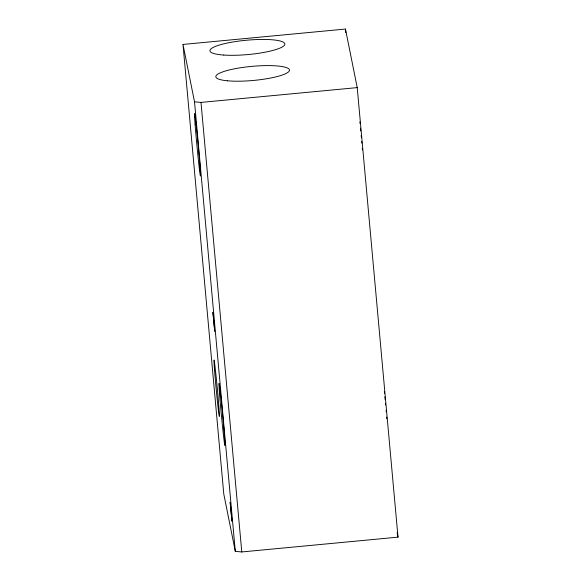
<?xml version="1.0" encoding="UTF-8"?>
<svg xmlns="http://www.w3.org/2000/svg" width="581" height="581" viewBox="0 0 581 581"><rect width="100%" height="100%" fill="white"/><g stroke="black" fill="none" stroke-linecap="round" stroke-linejoin="round"><path stroke-width="0.87" d="M182.986 44.439L345.455 29.05L357.228 87.608L398.014 537.142L241.783 551.95L235.305 551.362L223.779 493.981L182.986 44.439L194.519 101.82L235.305 551.362M194.519 101.82L200.99 102.416L357.228 87.608M397.121 532.712L398.014 537.142M345.455 29.05L345.782 32.659M200.99 102.416L241.783 551.95M384.353 391.478A31.345 0.639 84.6 0 1 384.528 393.257M384.876 396.852A31.345 0.639 84.6 0 1 385.138 399.568M385.472 403.199A31.345 0.639 84.6 0 1 385.639 404.986M386.104 410.222A31.345 0.639 84.6 0 1 386.249 411.893M386.677 417.107A31.345 0.639 84.6 0 1 386.808 418.734M359.886 121.879A31.345 0.639 84.6 0 1 360.067 123.659M360.503 128.154A31.345 0.639 84.6 0 1 360.757 130.878M361.179 135.388A31.345 0.639 84.6 0 1 361.331 137.145M361.716 141.466A31.345 0.639 84.6 0 1 361.854 143.115M362.283 148.329A31.345 0.639 84.6 0 1 362.406 149.913M212.929 312.44L214.701 331.163L212.929 312.44M230.163 502.383L231.942 521.106L230.163 502.383M227.599 80.81A36.981 7.081 -5.2 0 0 288.554 71.848A36.981 7.081 -5.2 0 0 241.747 67.57A36.981 7.081 -5.2 0 0 227.599 80.81M223.779 55.057A37.612 7.197 -5.2 0 0 284.378 45.289A37.612 7.197 -5.2 0 0 233.998 41.803A37.612 7.197 -5.2 0 0 223.779 55.057M214.534 369.981A28.208 0.574 84.6 0 0 219.211 415.952A28.208 0.574 84.6 0 0 216.393 379.204A28.208 0.574 84.6 0 0 214.534 369.981M219.553 394.02A31.345 0.639 84.6 0 0 224.753 445.097A31.345 0.639 84.6 0 0 221.608 404.267A31.345 0.639 84.6 0 0 219.553 394.02M195.085 124.421A31.345 0.639 84.6 0 0 200.285 175.498A31.345 0.639 84.6 0 0 197.148 134.669A31.345 0.639 84.6 0 0 195.085 124.421"/></g></svg>
